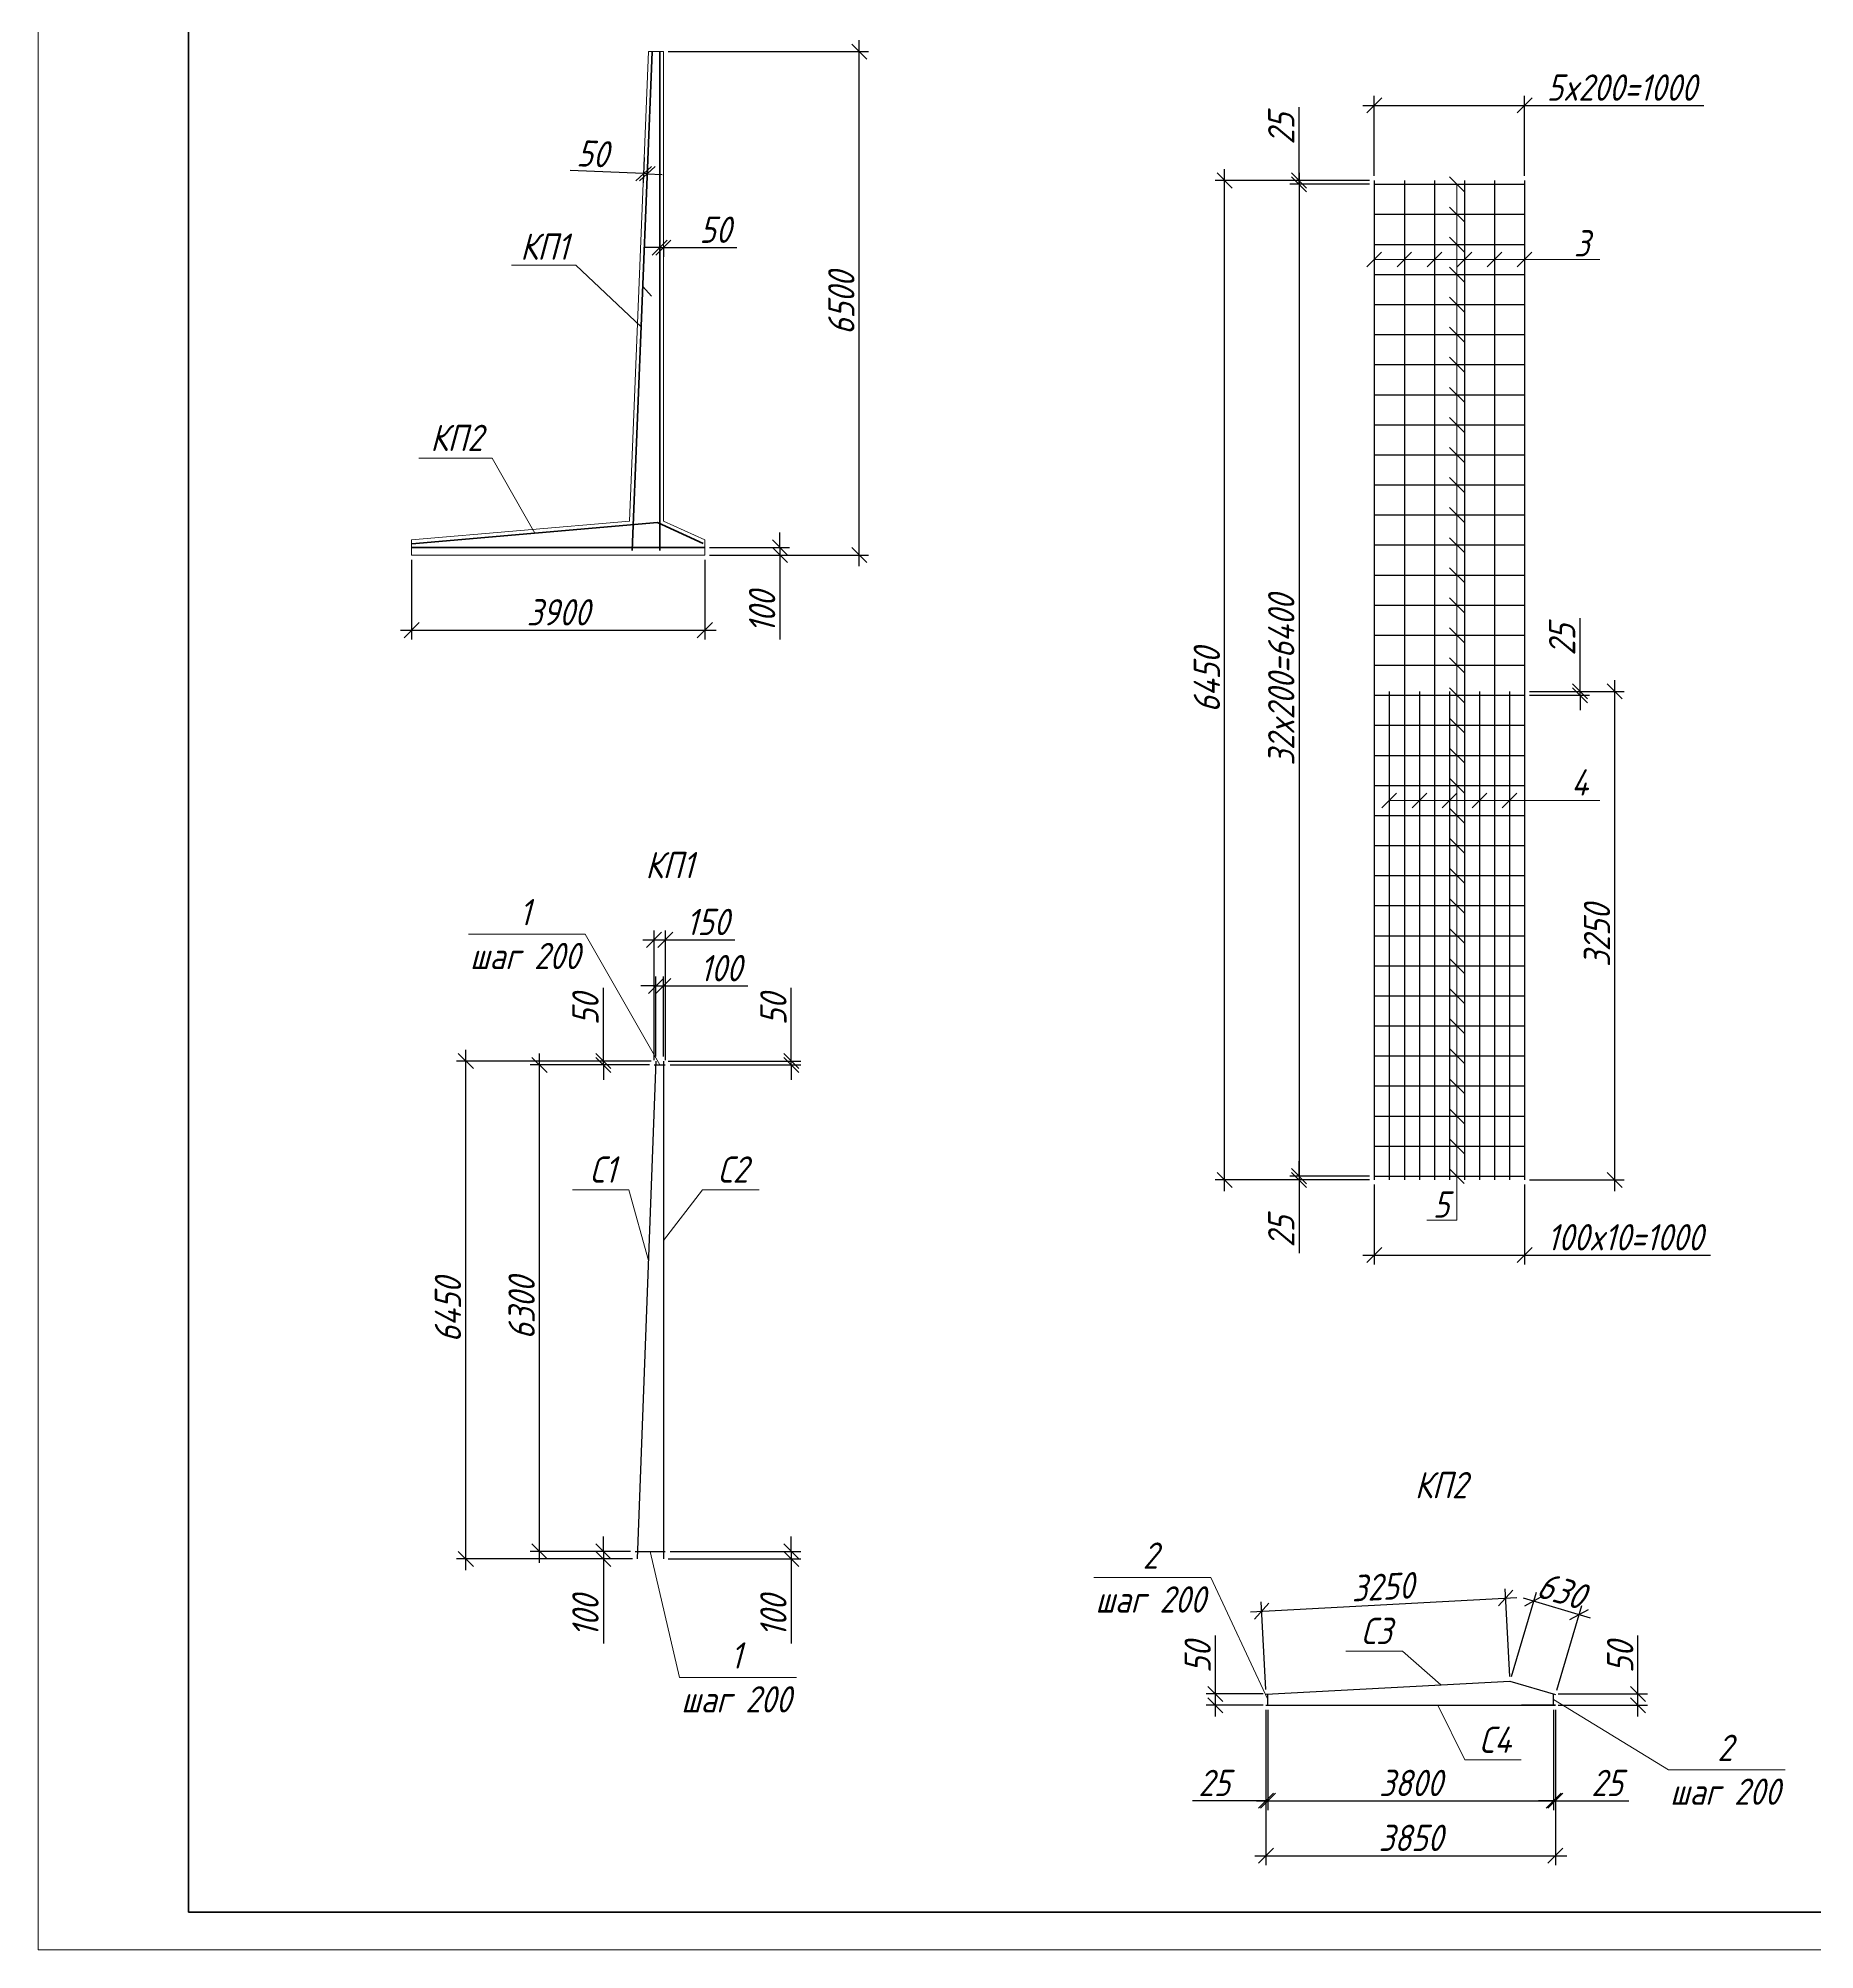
# Model space of a CAD drawing. Header units: millimetres. Extents: x -1004 to 900128, y -352756 to 107728.
# Drawn here: x 316183 to 339815, y -82638 to -57200 of the extents above; entities that cross this region are included whole.
import ezdxf

# ---------------------------------------------------------------- set-up
doc = ezdxf.new("R2010")
doc.units = ezdxf.units.MM
for name, color, linetype, lineweight in [('basic', 95, 'Continuous', 30), ('frame', 173, 'Continuous', 40), ('size', 45, 'Continuous', 20), ('text', 13, 'Continuous', 20), ('thick', 42, 'Continuous', 35), ('thin', 153, 'Continuous', 18)]:
    doc.layers.add(name, color=color, linetype=linetype, lineweight=lineweight)
doc.styles.add('Structures', font='isocpeur.ttf', dxfattribs={"width": 0.85, "oblique": 15})
doc.dimstyles.new('structures 3.5', dxfattribs={"dimtxt": 3.5, "dimasz": 2, "dimexe": 1.25, "dimexo": 0.625, "dimtad": 1, "dimtxsty": 'Structures', "dimblk": 'OBLIQUE', "dimcen": 2.5, "dimdle": 1.5, "dimadec": 0, "dimazin": 0, "dimtfac": 1, "dimtmove": 0, "dimatfit": 3, "dimfxl": 1, "dimarcsym": 0})
doc.dimstyles.new('structures 3.5 50', dxfattribs={"dimtxt": 3.5, "dimasz": 2, "dimexe": 1.25, "dimexo": 0.625, "dimtad": 1, "dimlfac": 0.5, "dimtxsty": 'Structures', "dimblk": 'OBLIQUE', "dimcen": 2.5, "dimdle": 1.5, "dimadec": 0, "dimazin": 0, "dimtfac": 1, "dimtmove": 0, "dimatfit": 3, "dimfxl": 1, "dimarcsym": 0})

# ---------------------------------------------------------------- blocks, each defined once
blk = doc.blocks.new('_Oblique')
at = {"color": 0, "linetype": 'ByBlock', "lineweight": -2}
blk.add_line((-0.5, -0.5), (0.5, 0.5), dxfattribs=at)
blk = doc.blocks.new('*D551')
at = {"layer": 'Defpoints', "color": 0, "transparency": 16777216}
for p in [(321150, -64077), (325050, -64077), (325050, -65077)]:
    blk.add_point(p, dxfattribs=at)
at = {"layer": 'size', "color": 0, "lineweight": -2, "transparency": 16777216}
for p, q in [((321150, -64139), (321150, -65202)), ((325050, -64139), (325050, -65202)), ((321000, -65077), (325200, -65077))]:
    blk.add_line(p, q, dxfattribs=at)
at = {"layer": 'size', "color": 0, "lineweight": -2, "transparency": 16777216, "xscale": 200, "yscale": 200, "zscale": 200, "rotation": 180}
blk.add_blockref('_Oblique', (321150, -65077), dxfattribs=at)
at = {"layer": 'size', "color": 0, "lineweight": -2, "transparency": 16777216, "xscale": 200, "yscale": 200, "zscale": 200}
blk.add_blockref('_Oblique', (325050, -65077), dxfattribs=at)
at = {"layer": 'size', "color": 0, "transparency": 16777216, "insert": (323100, -64839), "char_height": 350, "attachment_point": 5, "style": 'Structures'}
blk.add_mtext('3900', dxfattribs=at)
blk = doc.blocks.new('*D552')
at = {"layer": 'Defpoints', "color": 0, "transparency": 16777216}
for p in [(324246, -58725), (324296, -58727), (324235, -59001)]:
    blk.add_point(p, dxfattribs=at)
at = {"layer": 'size', "color": 0, "lineweight": -2, "transparency": 16777216}
for p, q in [((324235, -59001), (323260, -58962)), ((324243, -58787), (324230, -59126)), ((324285, -59003), (324235, -59001)), ((324293, -58789), (324280, -59128)), ((324285, -59003), (324484, -59011))]:
    blk.add_line(p, q, dxfattribs=at)
at = {"layer": 'size', "color": 0, "lineweight": -2, "transparency": 16777216, "xscale": 200, "yscale": 200, "zscale": 200}
for p, rotation in [((324235, -59001), 357.7093899573621), ((324285, -59003), 177.7093899573621)]:
    blk.add_blockref('_Oblique', p, dxfattribs=dict(at, rotation=rotation))
at = {"layer": 'size', "color": 0, "transparency": 16777216, "insert": (323557, -58737), "char_height": 350, "attachment_point": 5, "rotation": 357.7094, "style": 'Structures'}
blk.add_mtext('50', dxfattribs=at)
blk = doc.blocks.new('*D553')
at = {"layer": 'Defpoints', "color": 0, "transparency": 16777216}
for p in [(325050, -63977), (325050, -64077), (326050, -64077)]:
    blk.add_point(p, dxfattribs=at)
at = {"layer": 'size', "color": 0, "lineweight": -2, "transparency": 16777216}
for p, q in [((326050, -63977), (326050, -63777)), ((325112, -63977), (326175, -63977)), ((325112, -64077), (326175, -64077)), ((326050, -63977), (326050, -64077)), ((326050, -64077), (326050, -65201))]:
    blk.add_line(p, q, dxfattribs=at)
at = {"layer": 'size', "color": 0, "lineweight": -2, "transparency": 16777216, "xscale": 200, "yscale": 200, "zscale": 200}
for p, rotation in [((326050, -63977), 270), ((326050, -64077), 90)]:
    blk.add_blockref('_Oblique', p, dxfattribs=dict(at, rotation=rotation))
at = {"layer": 'size', "color": 0, "transparency": 16777216, "insert": (325812, -64839), "char_height": 350, "attachment_point": 5, "rotation": 90, "style": 'Structures'}
blk.add_mtext('100', dxfattribs=at)
blk = doc.blocks.new('*D554')
at = {"layer": 'Defpoints', "color": 0, "transparency": 16777216}
for p in [(324500, -57377), (327104, -57377), (325050, -64077)]:
    blk.add_point(p, dxfattribs=at)
at = {"layer": 'size', "color": 0, "lineweight": -2, "transparency": 16777216}
for p, q in [((327104, -64227), (327104, -57227)), ((324562, -57377), (327229, -57377)), ((325112, -64077), (327229, -64077))]:
    blk.add_line(p, q, dxfattribs=at)
at = {"layer": 'size', "color": 0, "lineweight": -2, "transparency": 16777216, "xscale": 200, "yscale": 200, "zscale": 200}
for p, rotation in [((327104, -57377), 90), ((327104, -64077), 270)]:
    blk.add_blockref('_Oblique', p, dxfattribs=dict(at, rotation=rotation))
at = {"layer": 'size', "color": 0, "transparency": 16777216, "insert": (326866, -60727), "char_height": 350, "attachment_point": 5, "rotation": 90, "style": 'Structures'}
blk.add_mtext('6500', dxfattribs=at)
blk = doc.blocks.new('*D555')
at = {"layer": 'Defpoints', "color": 0, "transparency": 16777216}
for p in [(324450, -59909), (324500, -59909), (324500, -59985)]:
    blk.add_point(p, dxfattribs=at)
at = {"layer": 'size', "color": 0, "lineweight": -2, "transparency": 16777216}
for p, q in [((324450, -59985), (324250, -59985)), ((324450, -59972), (324450, -60110)), ((324450, -59985), (324500, -59985)), ((324500, -59972), (324500, -60110)), ((324500, -59985), (325475, -59985))]:
    blk.add_line(p, q, dxfattribs=at)
at = {"layer": 'size', "color": 0, "lineweight": -2, "transparency": 16777216, "xscale": 200, "yscale": 200, "zscale": 200}
blk.add_blockref('_Oblique', (324450, -59985), dxfattribs=at)
at = {"layer": 'size', "color": 0, "lineweight": -2, "transparency": 16777216, "xscale": 200, "yscale": 200, "zscale": 200, "rotation": 180}
blk.add_blockref('_Oblique', (324500, -59985), dxfattribs=at)
at = {"layer": 'size', "color": 0, "transparency": 16777216, "insert": (325188, -59748), "char_height": 350, "attachment_point": 5, "style": 'Structures'}
blk.add_mtext('50', dxfattribs=at)
blk = doc.blocks.new('*D556')
at = {"layer": 'Defpoints', "color": 0, "transparency": 16777216}
for p in [(324525, -69198), (324375, -70862), (324525, -70862)]:
    blk.add_point(p, dxfattribs=at)
at = {"layer": 'size', "color": 0, "lineweight": -2, "transparency": 16777216}
for p, q in [((324375, -70800), (324375, -69073)), ((324525, -70800), (324525, -69073)), ((324225, -69198), (324525, -69198)), ((324525, -69198), (325449, -69198))]:
    blk.add_line(p, q, dxfattribs=at)
at = {"layer": 'size', "color": 0, "lineweight": -2, "transparency": 16777216, "xscale": 200, "yscale": 200, "zscale": 200, "rotation": 180}
blk.add_blockref('_Oblique', (324375, -69198), dxfattribs=at)
at = {"layer": 'size', "color": 0, "lineweight": -2, "transparency": 16777216, "xscale": 200, "yscale": 200, "zscale": 200}
blk.add_blockref('_Oblique', (324525, -69198), dxfattribs=at)
at = {"layer": 'size', "color": 0, "transparency": 16777216, "insert": (325087, -68960), "char_height": 350, "attachment_point": 5, "style": 'Structures'}
blk.add_mtext('150', dxfattribs=at)
blk = doc.blocks.new('*D557')
at = {"layer": 'Defpoints', "color": 0, "transparency": 16777216}
for p in [(323700, -70812), (324375, -70862), (324400, -70812)]:
    blk.add_point(p, dxfattribs=at)
at = {"layer": 'size', "color": 0, "lineweight": -2, "transparency": 16777216}
for p, q in [((323700, -70812), (323700, -69837)), ((324337, -70812), (323575, -70812)), ((324312, -70862), (323575, -70862)), ((323700, -70862), (323700, -70812)), ((323700, -70862), (323700, -71062))]:
    blk.add_line(p, q, dxfattribs=at)
at = {"layer": 'size', "color": 0, "lineweight": -2, "transparency": 16777216, "xscale": 200, "yscale": 200, "zscale": 200}
for p, rotation in [((323700, -70812), 270), ((323700, -70862), 90)]:
    blk.add_blockref('_Oblique', p, dxfattribs=dict(at, rotation=rotation))
at = {"layer": 'size', "color": 0, "transparency": 16777216, "insert": (323462, -70125), "char_height": 350, "attachment_point": 5, "rotation": 90, "style": 'Structures'}
blk.add_mtext('50', dxfattribs=at)
blk = doc.blocks.new('*D558')
at = {"layer": 'Defpoints', "color": 0, "transparency": 16777216}
for p in [(324500, -70812), (324525, -70862), (326200, -70812)]:
    blk.add_point(p, dxfattribs=at)
at = {"layer": 'size', "color": 0, "lineweight": -2, "transparency": 16777216}
for p, q in [((326200, -70812), (326200, -69837)), ((324562, -70812), (326325, -70812)), ((324587, -70862), (326325, -70862)), ((326200, -70862), (326200, -70812)), ((326200, -70862), (326200, -71062))]:
    blk.add_line(p, q, dxfattribs=at)
at = {"layer": 'size', "color": 0, "lineweight": -2, "transparency": 16777216, "xscale": 200, "yscale": 200, "zscale": 200}
for p, rotation in [((326200, -70812), 270), ((326200, -70862), 90)]:
    blk.add_blockref('_Oblique', p, dxfattribs=dict(at, rotation=rotation))
at = {"layer": 'size', "color": 0, "transparency": 16777216, "insert": (325962, -70125), "char_height": 350, "attachment_point": 5, "rotation": 90, "style": 'Structures'}
blk.add_mtext('50', dxfattribs=at)
blk = doc.blocks.new('*D559')
at = {"layer": 'Defpoints', "color": 0, "transparency": 16777216}
for p in [(324500, -69812), (324400, -70812), (324500, -70812)]:
    blk.add_point(p, dxfattribs=at)
at = {"layer": 'size', "color": 0, "lineweight": -2, "transparency": 16777216}
for p, q in [((324400, -70750), (324400, -69687)), ((324500, -70750), (324500, -69687)), ((324400, -69812), (324200, -69812)), ((324400, -69812), (324500, -69812)), ((324500, -69812), (325624, -69812))]:
    blk.add_line(p, q, dxfattribs=at)
at = {"layer": 'size', "color": 0, "lineweight": -2, "transparency": 16777216, "xscale": 200, "yscale": 200, "zscale": 200}
blk.add_blockref('_Oblique', (324400, -69812), dxfattribs=at)
at = {"layer": 'size', "color": 0, "lineweight": -2, "transparency": 16777216, "xscale": 200, "yscale": 200, "zscale": 200, "rotation": 180}
blk.add_blockref('_Oblique', (324500, -69812), dxfattribs=at)
at = {"layer": 'size', "color": 0, "transparency": 16777216, "insert": (325262, -69575), "char_height": 350, "attachment_point": 5, "style": 'Structures'}
blk.add_mtext('100', dxfattribs=at)
blk = doc.blocks.new('*D560')
at = {"layer": 'Defpoints', "color": 0, "transparency": 16777216}
for p in [(323700, -77437), (324125, -77337), (324150, -77437)]:
    blk.add_point(p, dxfattribs=at)
at = {"layer": 'size', "color": 0, "lineweight": -2, "transparency": 16777216}
for p, q in [((323700, -77337), (323700, -77137)), ((324062, -77337), (323575, -77337)), ((324087, -77437), (323575, -77437)), ((323700, -77337), (323700, -77437)), ((323700, -77437), (323700, -78562))]:
    blk.add_line(p, q, dxfattribs=at)
at = {"layer": 'size', "color": 0, "lineweight": -2, "transparency": 16777216, "xscale": 200, "yscale": 200, "zscale": 200}
for p, rotation in [((323700, -77337), 270), ((323700, -77437), 90)]:
    blk.add_blockref('_Oblique', p, dxfattribs=dict(at, rotation=rotation))
at = {"layer": 'size', "color": 0, "transparency": 16777216, "insert": (323462, -78200), "char_height": 350, "attachment_point": 5, "rotation": 90, "style": 'Structures'}
blk.add_mtext('100', dxfattribs=at)
blk = doc.blocks.new('*D561')
at = {"layer": 'Defpoints', "color": 0, "transparency": 16777216}
for p in [(324500, -77437), (324525, -77337), (326200, -77437)]:
    blk.add_point(p, dxfattribs=at)
at = {"layer": 'size', "color": 0, "lineweight": -2, "transparency": 16777216}
for p, q in [((326200, -77337), (326200, -77137)), ((324562, -77437), (326325, -77437)), ((324587, -77337), (326325, -77337)), ((326200, -77337), (326200, -77437)), ((326200, -77437), (326200, -78562))]:
    blk.add_line(p, q, dxfattribs=at)
at = {"layer": 'size', "color": 0, "lineweight": -2, "transparency": 16777216, "xscale": 200, "yscale": 200, "zscale": 200}
for p, rotation in [((326200, -77337), 270), ((326200, -77437), 90)]:
    blk.add_blockref('_Oblique', p, dxfattribs=dict(at, rotation=rotation))
at = {"layer": 'size', "color": 0, "transparency": 16777216, "insert": (325962, -78200), "char_height": 350, "attachment_point": 5, "rotation": 90, "style": 'Structures'}
blk.add_mtext('100', dxfattribs=at)
blk = doc.blocks.new('*D562')
at = {"layer": 'Defpoints', "color": 0, "transparency": 16777216}
for p in [(322851, -70862), (324375, -70862), (324125, -77337)]:
    blk.add_point(p, dxfattribs=at)
at = {"layer": 'size', "color": 0, "lineweight": -2, "transparency": 16777216}
for p, q in [((322851, -77487), (322851, -70712)), ((324312, -70862), (322726, -70862)), ((324062, -77337), (322726, -77337))]:
    blk.add_line(p, q, dxfattribs=at)
at = {"layer": 'size', "color": 0, "lineweight": -2, "transparency": 16777216, "xscale": 200, "yscale": 200, "zscale": 200}
for p, rotation in [((322851, -70862), 90), ((322851, -77337), 270)]:
    blk.add_blockref('_Oblique', p, dxfattribs=dict(at, rotation=rotation))
at = {"layer": 'size', "color": 0, "transparency": 16777216, "insert": (322613, -74100), "char_height": 350, "attachment_point": 5, "rotation": 90, "style": 'Structures'}
blk.add_mtext('6300', dxfattribs=at)
blk = doc.blocks.new('*D563')
at = {"layer": 'Defpoints', "color": 0, "transparency": 16777216}
for p in [(321871, -70812), (324400, -70812), (324150, -77437)]:
    blk.add_point(p, dxfattribs=at)
at = {"layer": 'size', "color": 0, "lineweight": -2, "transparency": 16777216}
for p, q in [((321871, -77587), (321871, -70662)), ((324337, -70812), (321746, -70812)), ((324087, -77437), (321746, -77437))]:
    blk.add_line(p, q, dxfattribs=at)
at = {"layer": 'size', "color": 0, "lineweight": -2, "transparency": 16777216, "xscale": 200, "yscale": 200, "zscale": 200}
for p, rotation in [((321871, -70812), 90), ((321871, -77437), 270)]:
    blk.add_blockref('_Oblique', p, dxfattribs=dict(at, rotation=rotation))
at = {"layer": 'size', "color": 0, "transparency": 16777216, "insert": (321633, -74125), "char_height": 350, "attachment_point": 5, "rotation": 90, "style": 'Structures'}
blk.add_mtext('6450', dxfattribs=at)
blk = doc.blocks.new('*D564')
at = {"layer": 'Defpoints', "color": 0, "transparency": 16777216}
for p in [(335702, -77958), (335761, -79062), (332515, -79235)]:
    blk.add_point(p, dxfattribs=at)
at = {"layer": 'size', "color": 0, "lineweight": -2, "transparency": 16777216}
for p, q in [((335757, -79000), (335695, -77834)), ((332307, -78140), (335852, -77950)), ((332512, -79173), (332450, -78007))]:
    blk.add_line(p, q, dxfattribs=at)
at = {"layer": 'size', "color": 0, "lineweight": -2, "transparency": 16777216, "xscale": 200, "yscale": 200, "zscale": 200}
for p, rotation in [((332456, -78132), 183.0603679133699), ((335702, -77958), 3.060367913369876)]:
    blk.add_blockref('_Oblique', p, dxfattribs=dict(at, rotation=rotation))
at = {"layer": 'size', "color": 0, "transparency": 16777216, "insert": (334066, -77808), "char_height": 350, "attachment_point": 5, "rotation": 3.0604, "style": 'Structures'}
blk.add_mtext('3250', dxfattribs=at)
blk = doc.blocks.new('*D565')
at = {"layer": 'Defpoints', "color": 0, "transparency": 16777216}
for p in [(336682, -78176), (335761, -79062), (336365, -79242)]:
    blk.add_point(p, dxfattribs=at)
at = {"layer": 'size', "color": 0, "lineweight": -2, "transparency": 16777216}
for p, q in [((335779, -79002), (336113, -77877)), ((335934, -77954), (336825, -78219)), ((336382, -79182), (336717, -78057))]:
    blk.add_line(p, q, dxfattribs=at)
at = {"layer": 'size', "color": 0, "lineweight": -2, "transparency": 16777216, "xscale": 200, "yscale": 200, "zscale": 200}
for p, rotation in [((336078, -77997), 163.4311708203997), ((336682, -78176), 343.4311708203997)]:
    blk.add_blockref('_Oblique', p, dxfattribs=dict(at, rotation=rotation))
at = {"layer": 'size', "color": 0, "transparency": 16777216, "insert": (336447, -77859), "char_height": 350, "attachment_point": 5, "rotation": 343.4312, "style": 'Structures'}
blk.add_mtext('630', dxfattribs=at)
blk = doc.blocks.new('*D566')
at = {"layer": 'Defpoints', "color": 0, "transparency": 16777216}
for p in [(332540, -79384), (336340, -79384), (336340, -80655)]:
    blk.add_point(p, dxfattribs=at)
at = {"layer": 'size', "color": 0, "lineweight": -2, "transparency": 16777216}
for p, q in [((332540, -79447), (332540, -80780)), ((336340, -79447), (336340, -80780)), ((332390, -80655), (336490, -80655))]:
    blk.add_line(p, q, dxfattribs=at)
at = {"layer": 'size', "color": 0, "lineweight": -2, "transparency": 16777216, "xscale": 200, "yscale": 200, "zscale": 200, "rotation": 180}
blk.add_blockref('_Oblique', (332540, -80655), dxfattribs=at)
at = {"layer": 'size', "color": 0, "lineweight": -2, "transparency": 16777216, "xscale": 200, "yscale": 200, "zscale": 200}
blk.add_blockref('_Oblique', (336340, -80655), dxfattribs=at)
at = {"layer": 'size', "color": 0, "transparency": 16777216, "insert": (334440, -80418), "char_height": 350, "attachment_point": 5, "style": 'Structures'}
blk.add_mtext('3800', dxfattribs=at)
blk = doc.blocks.new('*D567')
at = {"layer": 'Defpoints', "color": 0, "transparency": 16777216}
for p in [(336340, -79384), (336365, -79384), (336365, -80655)]:
    blk.add_point(p, dxfattribs=at)
at = {"layer": 'size', "color": 0, "lineweight": -2, "transparency": 16777216}
for p, q in [((336340, -79447), (336340, -80780)), ((336365, -79447), (336365, -80780)), ((336340, -80655), (336140, -80655)), ((336340, -80655), (336365, -80655)), ((336365, -80655), (337340, -80655))]:
    blk.add_line(p, q, dxfattribs=at)
at = {"layer": 'size', "color": 0, "lineweight": -2, "transparency": 16777216, "xscale": 200, "yscale": 200, "zscale": 200}
blk.add_blockref('_Oblique', (336340, -80655), dxfattribs=at)
at = {"layer": 'size', "color": 0, "lineweight": -2, "transparency": 16777216, "xscale": 200, "yscale": 200, "zscale": 200, "rotation": 180}
blk.add_blockref('_Oblique', (336365, -80655), dxfattribs=at)
at = {"layer": 'size', "color": 0, "transparency": 16777216, "insert": (337052, -80418), "char_height": 350, "attachment_point": 5, "style": 'Structures'}
blk.add_mtext('25', dxfattribs=at)
blk = doc.blocks.new('*D568')
at = {"layer": 'Defpoints', "color": 0, "transparency": 16777216}
for p in [(332515, -79384), (332540, -79384), (332515, -80655)]:
    blk.add_point(p, dxfattribs=at)
at = {"layer": 'size', "color": 0, "lineweight": -2, "transparency": 16777216}
for p, q in [((332515, -79447), (332515, -80780)), ((332540, -79447), (332540, -80780)), ((332515, -80655), (331539, -80655)), ((332540, -80655), (332515, -80655)), ((332540, -80655), (332740, -80655))]:
    blk.add_line(p, q, dxfattribs=at)
at = {"layer": 'size', "color": 0, "lineweight": -2, "transparency": 16777216, "xscale": 200, "yscale": 200, "zscale": 200}
blk.add_blockref('_Oblique', (332515, -80655), dxfattribs=at)
at = {"layer": 'size', "color": 0, "lineweight": -2, "transparency": 16777216, "xscale": 200, "yscale": 200, "zscale": 200, "rotation": 180}
blk.add_blockref('_Oblique', (332540, -80655), dxfattribs=at)
at = {"layer": 'size', "color": 0, "transparency": 16777216, "insert": (331827, -80418), "char_height": 350, "attachment_point": 5, "style": 'Structures'}
blk.add_mtext('25', dxfattribs=at)
blk = doc.blocks.new('*D569')
at = {"layer": 'Defpoints', "color": 0, "transparency": 16777216}
for p in [(332515, -79384), (336365, -79384), (336365, -81386)]:
    blk.add_point(p, dxfattribs=at)
at = {"layer": 'size', "color": 0, "lineweight": -2, "transparency": 16777216}
for p, q in [((332515, -79447), (332515, -81511)), ((336365, -79447), (336365, -81511)), ((332365, -81386), (336515, -81386))]:
    blk.add_line(p, q, dxfattribs=at)
at = {"layer": 'size', "color": 0, "lineweight": -2, "transparency": 16777216, "xscale": 200, "yscale": 200, "zscale": 200, "rotation": 180}
blk.add_blockref('_Oblique', (332515, -81386), dxfattribs=at)
at = {"layer": 'size', "color": 0, "lineweight": -2, "transparency": 16777216, "xscale": 200, "yscale": 200, "zscale": 200}
blk.add_blockref('_Oblique', (336365, -81386), dxfattribs=at)
at = {"layer": 'size', "color": 0, "transparency": 16777216, "insert": (334440, -81149), "char_height": 350, "attachment_point": 5, "style": 'Structures'}
blk.add_mtext('3850', dxfattribs=at)
blk = doc.blocks.new('*D570')
at = {"layer": 'Defpoints', "color": 0, "transparency": 16777216}
for p in [(331843, -79234), (332540, -79234), (332540, -79384)]:
    blk.add_point(p, dxfattribs=at)
at = {"layer": 'size', "color": 0, "lineweight": -2, "transparency": 16777216}
for p, q in [((331843, -79234), (331843, -78458)), ((332477, -79234), (331718, -79234)), ((331843, -79534), (331843, -79234)), ((332477, -79384), (331718, -79384))]:
    blk.add_line(p, q, dxfattribs=at)
at = {"layer": 'size', "color": 0, "lineweight": -2, "transparency": 16777216, "xscale": 200, "yscale": 200, "zscale": 200}
for p, rotation in [((331843, -79234), 90), ((331843, -79384), 270)]:
    blk.add_blockref('_Oblique', p, dxfattribs=dict(at, rotation=rotation))
at = {"layer": 'size', "color": 0, "transparency": 16777216, "insert": (331606, -78746), "char_height": 350, "attachment_point": 5, "rotation": 90, "style": 'Structures'}
blk.add_mtext('50', dxfattribs=at)
blk = doc.blocks.new('*D571')
at = {"layer": 'Defpoints', "color": 0, "transparency": 16777216}
for p in [(336340, -79234), (337463, -79234), (336340, -79384)]:
    blk.add_point(p, dxfattribs=at)
at = {"layer": 'size', "color": 0, "lineweight": -2, "transparency": 16777216}
for p, q in [((337463, -79234), (337463, -78458)), ((336402, -79234), (337588, -79234)), ((337463, -79534), (337463, -79234)), ((336402, -79384), (337588, -79384))]:
    blk.add_line(p, q, dxfattribs=at)
at = {"layer": 'size', "color": 0, "lineweight": -2, "transparency": 16777216, "xscale": 200, "yscale": 200, "zscale": 200}
for p, rotation in [((337463, -79234), 90), ((337463, -79384), 270)]:
    blk.add_blockref('_Oblique', p, dxfattribs=dict(at, rotation=rotation))
at = {"layer": 'size', "color": 0, "transparency": 16777216, "insert": (337226, -78746), "char_height": 350, "attachment_point": 5, "rotation": 90, "style": 'Structures'}
blk.add_mtext('50', dxfattribs=at)
blk = doc.blocks.new('*D572')
at = {"layer": 'Defpoints', "color": 0, "transparency": 16777216}
for p in [(333955, -59143), (332955, -72343), (333955, -72343)]:
    blk.add_point(p, dxfattribs=at)
at = {"layer": 'size', "color": 0, "lineweight": -2, "transparency": 16777216}
for p, q in [((332955, -58993), (332955, -72493)), ((333893, -59143), (332830, -59143)), ((333893, -72343), (332830, -72343))]:
    blk.add_line(p, q, dxfattribs=at)
at = {"layer": 'size', "color": 0, "lineweight": -2, "transparency": 16777216, "xscale": 200, "yscale": 200, "zscale": 200}
for p, rotation in [((332955, -59143), 90), ((332955, -72343), 270)]:
    blk.add_blockref('_Oblique', p, dxfattribs=dict(at, rotation=rotation))
at = {"layer": 'size', "color": 0, "transparency": 16777216, "insert": (332718, -65743), "char_height": 350, "attachment_point": 5, "rotation": 90, "style": 'Structures'}
blk.add_mtext('32x200=6400', dxfattribs=at)
blk = doc.blocks.new('*D573')
at = {"layer": 'Defpoints', "color": 0, "transparency": 16777216}
for p in [(332955, -59093), (333955, -59093), (333955, -59143)]:
    blk.add_point(p, dxfattribs=at)
at = {"layer": 'size', "color": 0, "lineweight": -2, "transparency": 16777216}
for p, q in [((332955, -59093), (332955, -58117)), ((333893, -59093), (332830, -59093)), ((333893, -59143), (332830, -59143)), ((332955, -59143), (332955, -59093)), ((332955, -59143), (332955, -59343))]:
    blk.add_line(p, q, dxfattribs=at)
at = {"layer": 'size', "color": 0, "lineweight": -2, "transparency": 16777216, "xscale": 200, "yscale": 200, "zscale": 200}
for p, rotation in [((332955, -59093), 270), ((332955, -59143), 90)]:
    blk.add_blockref('_Oblique', p, dxfattribs=dict(at, rotation=rotation))
at = {"layer": 'size', "color": 0, "transparency": 16777216, "insert": (332718, -58405), "char_height": 350, "attachment_point": 5, "rotation": 90, "style": 'Structures'}
blk.add_mtext('25', dxfattribs=at)
blk = doc.blocks.new('*D574')
at = {"layer": 'Defpoints', "color": 0, "transparency": 16777216}
for p in [(332955, -72393), (333955, -72343), (333955, -72393)]:
    blk.add_point(p, dxfattribs=at)
at = {"layer": 'size', "color": 0, "lineweight": -2, "transparency": 16777216}
for p, q in [((332955, -72343), (332955, -72143)), ((333893, -72343), (332830, -72343)), ((333893, -72393), (332830, -72393)), ((332955, -72343), (332955, -72393)), ((332955, -72393), (332955, -73369))]:
    blk.add_line(p, q, dxfattribs=at)
at = {"layer": 'size', "color": 0, "lineweight": -2, "transparency": 16777216, "xscale": 200, "yscale": 200, "zscale": 200}
for p, rotation in [((332955, -72343), 270), ((332955, -72393), 90)]:
    blk.add_blockref('_Oblique', p, dxfattribs=dict(at, rotation=rotation))
at = {"layer": 'size', "color": 0, "transparency": 16777216, "insert": (332718, -73081), "char_height": 350, "attachment_point": 5, "rotation": 90, "style": 'Structures'}
blk.add_mtext('25', dxfattribs=at)
blk = doc.blocks.new('*D575')
at = {"layer": 'Defpoints', "color": 0, "transparency": 16777216}
for p in [(331965, -59093), (333955, -59093), (333955, -72393)]:
    blk.add_point(p, dxfattribs=at)
at = {"layer": 'size', "color": 0, "lineweight": -2, "transparency": 16777216}
for p, q in [((331965, -72543), (331965, -58943)), ((333893, -59093), (331840, -59093)), ((333893, -72393), (331840, -72393))]:
    blk.add_line(p, q, dxfattribs=at)
at = {"layer": 'size', "color": 0, "lineweight": -2, "transparency": 16777216, "xscale": 200, "yscale": 200, "zscale": 200}
for p, rotation in [((331965, -59093), 90), ((331965, -72393), 270)]:
    blk.add_blockref('_Oblique', p, dxfattribs=dict(at, rotation=rotation))
at = {"layer": 'size', "color": 0, "transparency": 16777216, "insert": (331728, -65743), "char_height": 350, "attachment_point": 5, "rotation": 90, "style": 'Structures'}
blk.add_mtext('6450', dxfattribs=at)
blk = doc.blocks.new('*D576')
at = {"layer": 'Defpoints', "color": 0, "transparency": 16777216}
for p in [(335955, -65893), (337155, -65893), (335955, -72393)]:
    blk.add_point(p, dxfattribs=at)
at = {"layer": 'size', "color": 0, "lineweight": -2, "transparency": 16777216}
for p, q in [((337155, -72543), (337155, -65743)), ((336018, -65893), (337280, -65893)), ((336018, -72393), (337280, -72393))]:
    blk.add_line(p, q, dxfattribs=at)
at = {"layer": 'size', "color": 0, "lineweight": -2, "transparency": 16777216, "xscale": 200, "yscale": 200, "zscale": 200}
for p, rotation in [((337155, -65893), 90), ((337155, -72393), 270)]:
    blk.add_blockref('_Oblique', p, dxfattribs=dict(at, rotation=rotation))
at = {"layer": 'size', "color": 0, "transparency": 16777216, "insert": (336918, -69143), "char_height": 350, "attachment_point": 5, "rotation": 90, "style": 'Structures'}
blk.add_mtext('3250', dxfattribs=at)
blk = doc.blocks.new('*D577')
at = {"layer": 'Defpoints', "color": 0, "transparency": 16777216}
for p in [(335955, -65893), (335955, -65943), (336692, -65893)]:
    blk.add_point(p, dxfattribs=at)
at = {"layer": 'size', "color": 0, "lineweight": -2, "transparency": 16777216}
for p, q in [((336692, -65893), (336692, -64917)), ((336018, -65893), (336817, -65893)), ((336018, -65943), (336817, -65943)), ((336692, -65943), (336692, -65893)), ((336692, -65943), (336692, -66143))]:
    blk.add_line(p, q, dxfattribs=at)
at = {"layer": 'size', "color": 0, "lineweight": -2, "transparency": 16777216, "xscale": 200, "yscale": 200, "zscale": 200}
for p, rotation in [((336692, -65893), 270), ((336692, -65943), 90)]:
    blk.add_blockref('_Oblique', p, dxfattribs=dict(at, rotation=rotation))
at = {"layer": 'size', "color": 0, "transparency": 16777216, "insert": (336454, -65205), "char_height": 350, "attachment_point": 5, "rotation": 90, "style": 'Structures'}
blk.add_mtext('25', dxfattribs=at)
blk = doc.blocks.new('*D578')
at = {"layer": 'Defpoints', "color": 0, "transparency": 16777216}
for p in [(335955, -58093), (333955, -59093), (335955, -59093)]:
    blk.add_point(p, dxfattribs=at)
at = {"layer": 'size', "color": 0, "lineweight": -2, "transparency": 16777216}
for p, q in [((333955, -59031), (333955, -57968)), ((335955, -59031), (335955, -57968)), ((333805, -58093), (335955, -58093)), ((335955, -58093), (338337, -58093))]:
    blk.add_line(p, q, dxfattribs=at)
at = {"layer": 'size', "color": 0, "lineweight": -2, "transparency": 16777216, "xscale": 200, "yscale": 200, "zscale": 200, "rotation": 180}
blk.add_blockref('_Oblique', (333955, -58093), dxfattribs=at)
at = {"layer": 'size', "color": 0, "lineweight": -2, "transparency": 16777216, "xscale": 200, "yscale": 200, "zscale": 200}
blk.add_blockref('_Oblique', (335955, -58093), dxfattribs=at)
at = {"layer": 'size', "color": 0, "transparency": 16777216, "insert": (337246, -57856), "char_height": 350, "attachment_point": 5, "style": 'Structures'}
blk.add_mtext('5x200=1000', dxfattribs=at)
blk = doc.blocks.new('*D579')
at = {"layer": 'Defpoints', "color": 0, "transparency": 16777216}
for p in [(333955, -72393), (335955, -72393), (335955, -73393)]:
    blk.add_point(p, dxfattribs=at)
at = {"layer": 'size', "color": 0, "lineweight": -2, "transparency": 16777216}
for p, q in [((333955, -72456), (333955, -73518)), ((335955, -72456), (335955, -73518)), ((333805, -73393), (335955, -73393)), ((335955, -73393), (338427, -73393))]:
    blk.add_line(p, q, dxfattribs=at)
at = {"layer": 'size', "color": 0, "lineweight": -2, "transparency": 16777216, "xscale": 200, "yscale": 200, "zscale": 200, "rotation": 180}
blk.add_blockref('_Oblique', (333955, -73393), dxfattribs=at)
at = {"layer": 'size', "color": 0, "lineweight": -2, "transparency": 16777216, "xscale": 200, "yscale": 200, "zscale": 200}
blk.add_blockref('_Oblique', (335955, -73393), dxfattribs=at)
at = {"layer": 'size', "color": 0, "transparency": 16777216, "insert": (337291, -73156), "char_height": 350, "attachment_point": 5, "style": 'Structures'}
blk.add_mtext('100x10=1000', dxfattribs=at)
blk = doc.blocks.new('*U527')
at = {"layer": 'thin'}
blk.add_line((97, -97), (-97, 97), dxfattribs=at)
blk = doc.blocks.new('*U528')
at = {"layer": 'size', "color": 0, "linetype": 'ByBlock', "lineweight": -2, "transparency": 16777216}
for p in [(0, 13200), (0, 12800), (0, 12400), (0, 12000), (0, 11600), (0, 11200), (0, 10800), (0, 10400), (0, 10000), (0, 9600), (0, 9200), (0, 8800), (0, 8400), (0, 8000), (0, 7600), (0, 7200), (0, 6800), (0, 6400), (0, 6000), (0, 5600), (0, 5200), (0, 4800), (0, 4400), (0, 4000), (0, 3600), (0, 3200), (0, 2800), (0, 2400), (0, 2000), (0, 1600), (0, 1200), (0, 800), (0, 400), (0, 0)]:
    blk.add_blockref('*U527', p, dxfattribs=at)

msp = doc.modelspace()

# ---------------------------------------------------------------- linework, layer by layer
at = {"layer": 'basic'}
for p, q in [((333955.182, -59093.055), (333955.182, -72393.055)), ((333955.182, -59143.055), (335955.182, -59143.055)), ((334355.182, -59093.055), (334355.182, -72393.055)), ((334755.182, -59093.055), (334755.182, -72393.055)), ((335155.182, -59093.055), (335155.182, -72393.055)), ((335555.182, -59093.055), (335555.182, -72393.055)), ((335955.182, -59093.055), (335955.182, -72393.055)), ((333955.182, -59543.055), (335955.182, -59543.055)), ((333955.182, -59943.055), (335955.182, -59943.055)), ((333955.182, -60343.055), (335955.182, -60343.055)), ((333955.182, -60743.055), (335955.182, -60743.055)), ((333955.182, -61143.055), (335955.182, -61143.055)), ((333955.182, -61543.055), (335955.182, -61543.055)), ((333955.182, -61943.055), (335955.182, -61943.055)), ((333955.182, -62343.055), (335955.182, -62343.055)), ((333955.182, -62743.055), (335955.182, -62743.055)), ((333955.182, -63143.055), (335955.182, -63143.055)), ((333955.182, -63543.055), (335955.182, -63543.055)), ((333955.182, -63943.055), (335955.182, -63943.055)), ((333955.182, -64343.055), (335955.182, -64343.055)), ((333955.182, -64743.055), (335955.182, -64743.055)), ((333955.182, -65143.055), (335955.182, -65143.055)), ((333955.182, -65543.055), (335955.182, -65543.055)), ((333955.182, -65943.055), (335955.182, -65943.055)), ((334155.182, -65893.055), (334155.182, -72393.055)), ((334555.182, -65893.055), (334555.182, -72393.055)), ((334955.182, -65893.055), (334955.182, -72393.055)), ((335355.182, -65893.055), (335355.182, -72393.055)), ((335755.182, -65893.055), (335755.182, -72393.055)), ((333955.182, -66343.055), (335955.182, -66343.055)), ((333955.182, -66743.055), (335955.182, -66743.055)), ((333955.182, -67143.055), (335955.182, -67143.055)), ((333955.182, -67543.055), (335955.182, -67543.055)), ((333955.182, -67943.055), (335955.182, -67943.055)), ((333955.182, -68343.055), (335955.182, -68343.055)), ((333955.182, -68743.055), (335955.182, -68743.055)), ((333955.182, -69143.055), (335955.182, -69143.055)), ((333955.182, -69543.055), (335955.182, -69543.055)), ((333955.182, -69943.055), (335955.182, -69943.055)), ((333955.182, -70343.055), (335955.182, -70343.055)), ((324399.676, -70812.488), (324149.676, -77437.488)), ((324374.676, -70862.488), (324524.676, -70862.488)), ((324499.676, -70812.488), (324499.676, -77437.488)), ((333955.182, -70743.055), (335955.182, -70743.055)), ((333955.182, -71143.055), (335955.182, -71143.055)), ((333955.182, -71543.055), (335955.182, -71543.055)), ((333955.182, -71943.055), (335955.182, -71943.055)), ((333955.182, -72343.055), (335955.182, -72343.055)), ((324124.676, -77337.488), (324524.676, -77337.488)), ((332515.4, -79235.497), (335760.765, -79061.985)), ((335760.765, -79061.985), (336364.606, -79241.641)), ((332539.606, -79384.203), (332539.606, -79234.203)), ((336339.606, -79384.203), (336339.606, -79234.203)), ((332514.606, -79384.203), (336364.606, -79384.203)), ((336364.606, -79384.203), (335914.606, -79384.203))]:
    msp.add_line(p, q, dxfattribs=at)
at = {"layer": 'frame'}
for p, q in [((318183.024, -82138.018), (318183.024, -41138.018)), ((375083.024, -82138.018), (318183.024, -82138.018))]:
    msp.add_line(p, q, dxfattribs=at)
at = {"layer": 'thick'}
for p, q in [((324349.636, -57378.746), (324084.137, -64016.226)), ((324449.676, -57376.747), (324449.676, -64016.226)), ((324224.716, -60501.747), (324339.214, -60633.658)), ((321153.97, -63926.563), (324419.176, -63645.079)), ((325028.986, -63922.266), (324419.176, -63645.079)), ((321149.676, -63976.747), (325049.676, -63976.747))]:
    msp.add_line(p, q, dxfattribs=at)
at = {"layer": 'thin'}
for p, q in [((316183.024, -82638.018), (316183.024, -40638.018)), ((324299.676, -57376.747), (324049.676, -63626.747)), ((324499.676, -57376.747), (324299.676, -57376.747)), ((324499.676, -57376.747), (324499.676, -63626.747)), ((335055.182, -59143.055), (335055.182, -72926.609)), ((322480.129, -60218.8), (323334.694, -60218.8)), ((323334.694, -60218.8), (324203.252, -61038.342)), ((333857.955, -60240.282), (334052.409, -60045.827)), ((333955.182, -60143.055), (336955.182, -60143.055)), ((334257.955, -60240.282), (334452.409, -60045.827)), ((334657.955, -60240.282), (334852.409, -60045.827)), ((335057.955, -60240.282), (335252.409, -60045.827)), ((335457.955, -60240.282), (335652.409, -60045.827)), ((335857.955, -60240.282), (336052.409, -60045.827)), ((321244.269, -62788.414), (322219.394, -62788.414)), ((322219.394, -62788.414), (322786.573, -63785.821)), ((321149.676, -63876.747), (324049.676, -63626.747)), ((325049.676, -63876.747), (324499.676, -63626.747)), ((321149.676, -63876.747), (321149.676, -64076.747)), ((321149.676, -64076.747), (325049.676, -64076.747)), ((325049.676, -64076.747), (325049.676, -63876.747)), ((334057.955, -67440.282), (334252.409, -67245.827)), ((334155.182, -67343.055), (336955.182, -67343.055)), ((334457.955, -67440.282), (334652.409, -67245.827)), ((334857.955, -67440.282), (335052.409, -67245.827)), ((335257.955, -67440.282), (335452.409, -67245.827)), ((335657.955, -67440.282), (335852.409, -67245.827)), ((321904.415, -69121.377), (323459.183, -69121.377)), ((323459.183, -69121.377), (324449.676, -70862.488)), ((323287.838, -72524.16), (324040.874, -72524.16)), ((324040.874, -72524.16), (324299.587, -73464.844)), ((325018.047, -72524.16), (324499.676, -73200.751)), ((325018.047, -72524.16), (325771.083, -72524.16)), ((335055.182, -72926.609), (334655.182, -72926.609)), ((324713.626, -79013.422), (324324.676, -77337.488)), ((330224.366, -77684.282), (331779.134, -77684.282)), ((331779.134, -77684.282), (332539.606, -79309.203)), ((333578.275, -78664.582), (334331.311, -78664.582)), ((334331.311, -78664.582), (334842.674, -79111.071)), ((324713.626, -79013.422), (326268.394, -79013.422)), ((337868.234, -80242.277), (336339.606, -79309.203)), ((335157.828, -80112.526), (334799.599, -79384.203)), ((335157.828, -80112.526), (335910.864, -80112.526)), ((337868.234, -80242.277), (339423.002, -80242.277)), ((375583.024, -82638.018), (316183.024, -82638.018))]:
    msp.add_line(p, q, dxfattribs=at)

# ---------------------------------------------------------------- block references
at = {"layer": 'size'}
msp.add_blockref('*U528', (335055.182, -72343.055), dxfattribs=at)

# ---------------------------------------------------------------- texts
at = {"layer": 'text', "char_height": 350, "attachment_point": 5, "style": 'Structures'}
for s, insert, width in [('3', (336714.657, -59928.962), 793.67855), ('КП1', (322915.802, -59973.761), 793.67855), ('КП2', (321746.752, -62518.987), 793.67855), ('4', (336687.029, -67103.733), 793.67855), ('КП1', (324580.76, -68204.282), 793.67855), ('1\\Pшаг 200', (322657.451, -69121.377), 2180.48095), ('С1', (323693.214, -72254.733), 793.67855), ('С2', (325423.423, -72254.733), 793.67855), ('5', (334843.707, -72719.896), 350), ('КП2', (334842.674, -76455.39), 793.67855), ('2\\Pшаг 200', (330977.402, -77684.282), 2180.48095), ('С3', (333983.651, -78395.155), 793.67855), ('1\\Pшаг 200', (325466.662, -79013.422), 2180.48095), ('С4', (335563.205, -79843.099), 793.67855), ('2\\Pшаг 200', (338621.27, -80242.277), 2180.48095)]:
    msp.add_mtext(s, dxfattribs=dict(at, insert=insert, width=width))

# ---------------------------------------------------------------- dimensions: what is measured, and where the dimension line sits
at = {"layer": 'size'}
for base, p1, p2, text, dimstyle, picture, middle in [((327103.75, -57376.747), (325049.676, -64076.747), (324499.676, -57376.747), '6500', 'structures 3.5', '*D554', (326866.25, -60726.747)), ((331965.238, -59093.055), (333955.182, -72393.055), (333955.182, -59093.055), '6450', 'structures 3.5 50', '*D575', (331727.738, -65743.055)), ((332955.182, -72343.055), (333955.182, -59143.055), (333955.182, -72343.055), '32x200=6400', 'structures 3.5 50', '*D572', (332717.682, -65743.055)), ((337155.182, -65893.055), (335955.182, -72393.055), (335955.182, -65893.055), '3250', 'structures 3.5 50', '*D576', (336917.682, -69143.055)), ((321870.53, -70812.488), (324149.676, -77437.488), (324399.676, -70812.488), '6450', 'structures 3.5', '*D563', (321633.03, -74124.988)), ((322850.801, -70862.488), (324124.676, -77337.488), (324374.676, -70862.488), '6300', 'structures 3.5', '*D562', (322613.301, -74099.988)), ((331843.112, -79234.203), (332539.606, -79384.203), (332539.606, -79234.203), '50', 'structures 3.5', '*D570', (331605.612, -78746.312)), ((337463.313, -79234.203), (336339.606, -79384.203), (336339.606, -79234.203), '50', 'structures 3.5', '*D571', (337225.813, -78746.312))]:
    dim = msp.add_linear_dim(base=base, p1=p1, p2=p2, angle=90, text=text, dimstyle=dimstyle, dxfattribs=at)
    dim.commit()
    dim.dimension.update_dxf_attribs({"geometry": picture, "text_midpoint": middle})
for base, p1, p2, text, dimstyle, picture, middle in [((335955.182, -58093.055), (333955.182, -59093.055), (335955.182, -59093.055), '5x200=<>', 'structures 3.5 50', '*D578', (337246.323, -57855.555)), ((325049.676, -65076.747), (321149.676, -64076.747), (325049.676, -64076.747), '3900', 'structures 3.5', '*D551', (323099.676, -64839.247)), ((335955.182, -73393.055), (333955.182, -72393.055), (335955.182, -72393.055), '100x10=<>', 'structures 3.5 50', '*D579', (337290.948, -73155.555)), ((336364.606, -81386.111), (332514.606, -79384.203), (336364.606, -79384.203), '3850', 'structures 3.5', '*D569', (334439.606, -81148.611)), ((336339.606, -80655.284), (332539.606, -79384.203), (336339.606, -79384.203), '3800', 'structures 3.5', '*D566', (334439.606, -80417.784))]:
    dim = msp.add_linear_dim(base=base, p1=p1, p2=p2, text=text, dimstyle=dimstyle, dxfattribs=at)
    dim.commit()
    dim.dimension.update_dxf_attribs({"geometry": picture, "text_midpoint": middle})
for base, p1, p2, dimstyle, picture, middle in [((332955.182, -59093.055), (333955.182, -59143.055), (333955.182, -59093.055), 'structures 3.5 50', '*D573', (332717.682, -58405.164)), ((326049.676, -64076.747), (325049.676, -63976.747), (325049.676, -64076.747), 'structures 3.5', '*D553', (325812.176, -64839.014)), ((336691.918, -65893.055), (335955.182, -65943.055), (335955.182, -65893.055), 'structures 3.5 50', '*D577', (336454.418, -65205.164)), ((323699.676, -70812.488), (324374.676, -70862.488), (324399.676, -70812.488), 'structures 3.5', '*D557', (323462.176, -70124.597)), ((326199.676, -70812.488), (324524.676, -70862.488), (324499.676, -70812.488), 'structures 3.5', '*D558', (325962.176, -70124.597)), ((332955.182, -72393.055), (333955.182, -72343.055), (333955.182, -72393.055), 'structures 3.5 50', '*D574', (332717.682, -73080.946)), ((323699.676, -77437.488), (324124.676, -77337.488), (324149.676, -77437.488), 'structures 3.5', '*D560', (323462.176, -78199.754)), ((326199.676, -77437.488), (324524.676, -77337.488), (324499.676, -77437.488), 'structures 3.5', '*D561', (325962.176, -78199.754))]:
    dim = msp.add_linear_dim(base=base, p1=p1, p2=p2, angle=90, dimstyle=dimstyle, dxfattribs=at)
    dim.commit()
    dim.dimension.update_dxf_attribs({"geometry": picture, "text_midpoint": middle})
dim = msp.add_aligned_dim(p1=(324295.718, -58726.689), p2=(324245.758, -58724.691), distance=276.979, dimstyle='structures 3.5', dxfattribs=at)
dim.commit()
dim.dimension.update_dxf_attribs({"geometry": '*D552', "text_midpoint": (323556.839, -58736.644)})
for base, p1, p2, picture, middle in [((324499.676, -59985.432), (324449.676, -59909.06), (324499.676, -59909.06), '*D555', (325187.567, -59747.932)), ((324524.676, -69197.807), (324374.676, -70862.488), (324524.676, -70862.488), '*D556', (325086.942, -68960.307)), ((324499.676, -69812.488), (324399.676, -70812.488), (324499.676, -70812.488), '*D559', (325261.942, -69574.988)), ((332514.606, -80655.284), (332539.606, -79384.203), (332514.606, -79384.203), '*D568', (331826.715, -80417.784)), ((336364.606, -80655.284), (336339.606, -79384.203), (336364.606, -79384.203), '*D567', (337052.497, -80417.784))]:
    dim = msp.add_linear_dim(base=base, p1=p1, p2=p2, dimstyle='structures 3.5', dxfattribs=at)
    dim.commit()
    dim.dimension.update_dxf_attribs({"geometry": picture, "text_midpoint": middle})
dim = msp.add_aligned_dim(p1=(332515.4, -79235.497), p2=(335760.765, -79061.985), distance=1105.117, text='3250', dimstyle='structures 3.5', dxfattribs=at)
dim.commit()
dim.dimension.update_dxf_attribs({"geometry": '*D564', "text_midpoint": (334066.403, -77808.039)})
dim = msp.add_linear_dim(base=(336681.515, -78176.475), p1=(335760.765, -79061.985), p2=(336364.606, -79241.641), angle=343.4311708, text='630', dimstyle='structures 3.5', dxfattribs=at)
dim.commit()
dim.dimension.update_dxf_attribs({"geometry": '*D565', "text_midpoint": (336379.595, -78086.647), "dimtype": 161})

doc.saveas('drawing.dxf')
